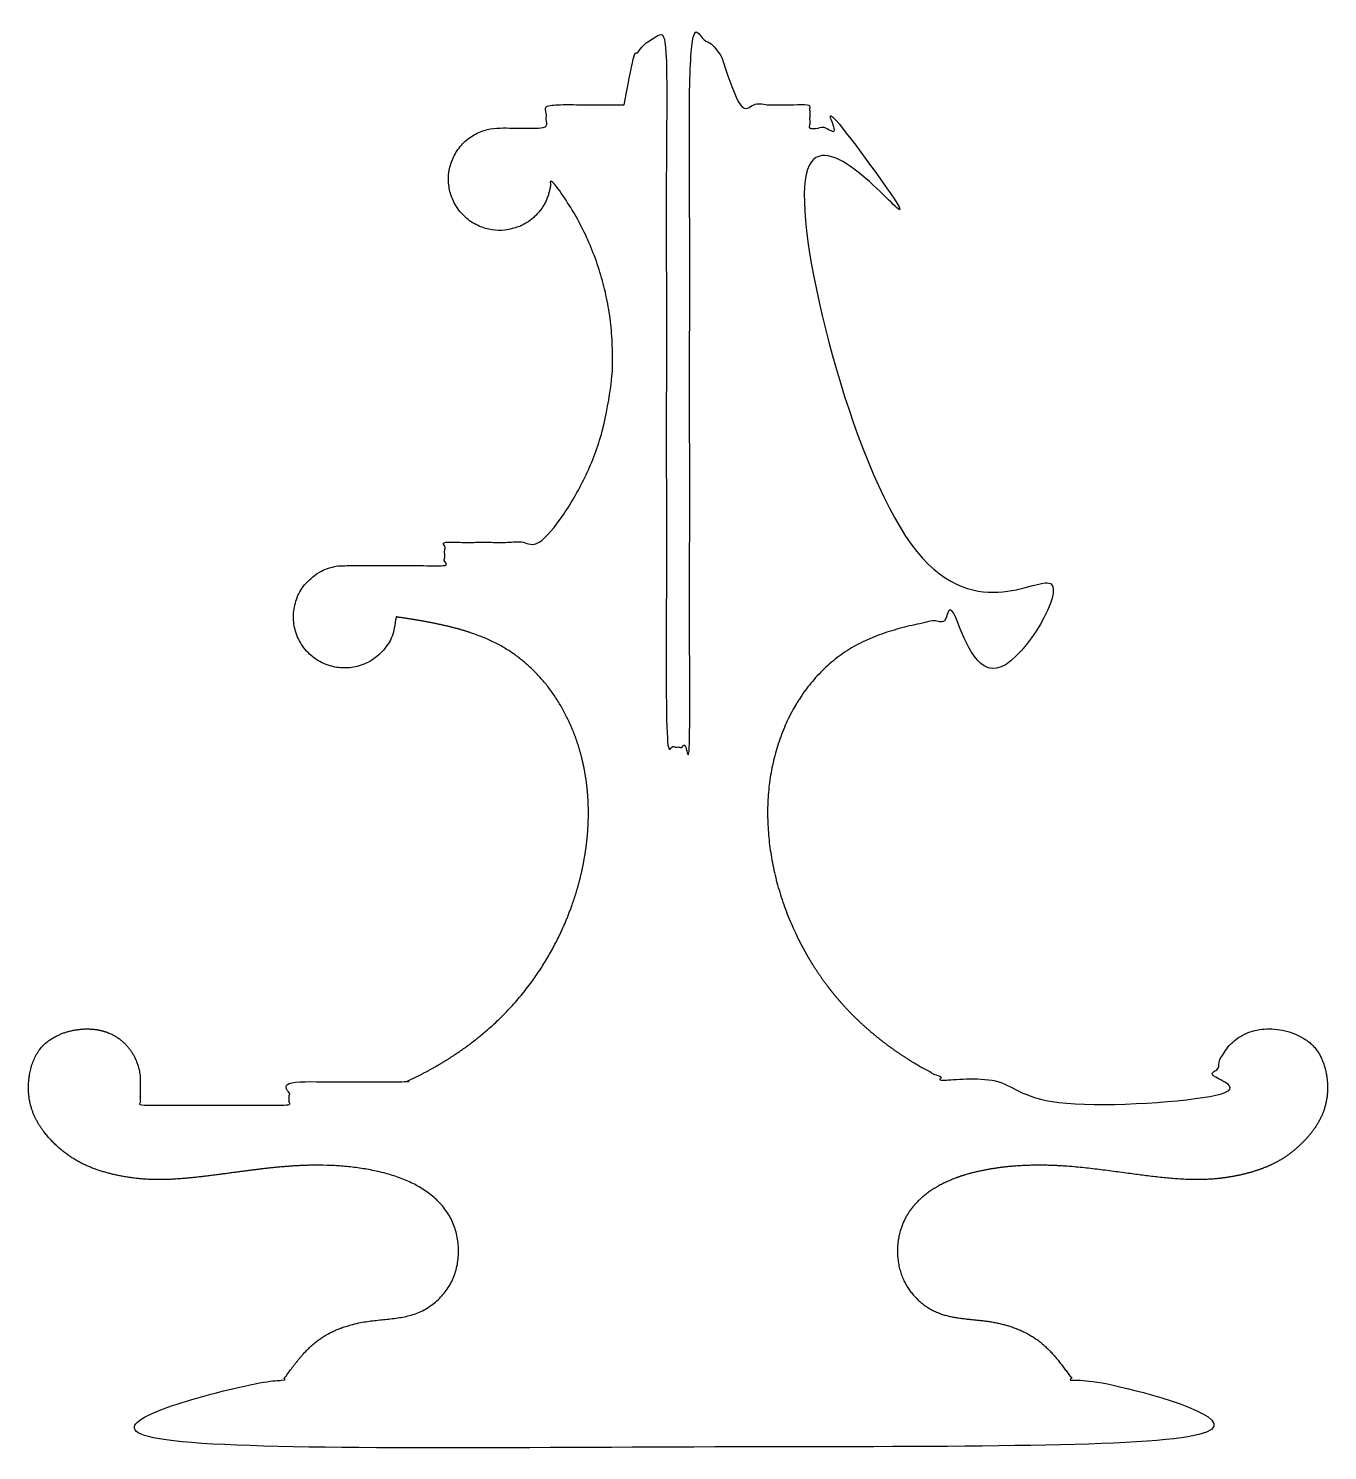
# Model space of a CAD drawing. Header units: millimetres. Extents: x 78 to 412, y 433 to 799.
import ezdxf

# ---------------------------------------------------------------- set-up
doc = ezdxf.new("R2010")
doc.units = ezdxf.units.MM
doc.header["$MEASUREMENT"] = 0

msp = doc.modelspace()

# ---------------------------------------------------------------- linework, layer by layer
msp.add_rational_spline([(231.0053333974913, 779.4354982440577), (224.3386667308245, 779.4354982440577), (217.6720000641578, 779.4354982440577), (211.0053333974912, 779.4354982440577), (211.0053333974913, 777.4354982440577), (211.0053333974913, 775.4354982440577), (211.0053333974913, 773.4354982440577), (207.0053333975005, 773.4354982440549), (203.0053333974988, 773.4354982440549), (199.0053333974972, 773.4354982440549), (191.2973192878471, 773.4354982440549), (185.846930241427, 767.9851091976402), (185.8469302414325, 760.2770950879903), (185.8469302414488, 752.5690809783484), (191.2973192878634, 747.1186919319339), (199.0053333975081, 747.1186919319339), (206.7133475071527, 747.1186919319259), (212.163736553567, 752.5690809783429), (212.1637365535673, 760.2770950879903), (235.1736797424561, 731.4506879910567), (234.2708315408015, 694.5778782690023), (209.8776518962804, 666.9121590753109), (201.5443185629473, 666.9121590753109), (193.2109852296139, 666.9121590753109), (184.8776518962805, 666.9121590753109), (184.8776518962804, 664.9121590753109), (184.8776518962804, 662.9121590753109), (184.8776518962813, 660.9121590753091), (176.2941062789884, 660.9121590753082), (167.7105606616956, 660.9121590753082), (159.1270150444027, 660.9121590753082), (151.4190038496249, 660.9121590753136), (145.9686148032103, 655.461770028899), (145.9686148032103, 647.7537559192517), (145.9686148032158, 640.0457418095959), (151.4190038496302, 634.5953527631816), (159.1270179592804, 634.5953527631816), (166.8350320689304, 634.5953527631787), (172.2854211153454, 640.0457418095934), (172.2854211153396, 647.7537559192435), (180.6803169898513, 646.5052910464192), (205.1264435184678, 642.4812539154844), (229.2459773251557, 604.8308970975585), (213.9196439477418, 553.068379619466), (186.4267000343463, 533.4622148046801), (174.8776518962804, 528.1852672639598), (164.8776518962804, 528.1852672639598), (154.8776518962804, 528.1852672639598), (144.8776518962804, 528.1852672639598), (144.8776518962804, 526.1852672639649), (144.8776518962804, 524.1852672639643), (144.8776518962804, 522.1852672639606), (129.7849264348738, 522.1852672639606), (122.3703773576875, 522.1852672639646), (106.5786897166763, 522.1852028847146), (106.5786897166763, 524.1852028847146), (106.5786897166763, 526.1852028847146), (106.5786897166762, 528.1852028847146), (106.688622419708, 533.8005571520096), (100.432293380589, 544.7226930229572), (80.79334734706231, 540.070667780561), (75.76323673043612, 523.1455147716624), (84.42986287995541, 510.6630381369686), (95.53470434684692, 504.837734509022), (109.2286515536401, 502.4631360115351), (123.1565547831134, 503.7709259616678), (136.4079918252105, 505.7113825922743), (149.6919634909318, 507.0476753387127), (163.7271128654257, 506.3929008372012), (178.1083115008765, 502.5981260714623), (188.5160767081582, 493.0843924561966), (189.1927379275307, 477.6878389340628), (178.9120175750391, 467.0957851722042), (164.5482981508741, 467.3194327221552), (151.4058131218833, 462.8297387976521), (145.9818294937996, 455.2155670094145), (143.2698376797577, 451.4084811152958), (129.925340694612, 452.7985820966121), (118.1810015270755, 446.311789511468), (112.251934821209, 434.2762526093823), (200.6690795379233, 434.2762526093823), (289.0862242546375, 434.2762526093823), (377.5033689713518, 434.2762526093823), (371.5743022654852, 446.311789511468), (359.8299630979489, 452.7985820966121), (346.4854661128031, 451.4084811152957), (343.7734742987613, 455.2155670094145), (338.3494906706776, 462.8297387976521), (325.2070056416868, 467.3194327221552), (310.8432862175217, 467.0957851722042), (300.5625658650302, 477.6878389340628), (301.2392270844026, 493.0843924561966), (311.6469922916843, 502.5981260714623), (326.0281909271351, 506.3929008372012), (340.0633403016291, 507.0476753387127), (353.3473119673504, 505.7113825922743), (366.5987490094475, 503.7709259616678), (380.5266522389207, 502.4631360115351), (394.220599445714, 504.837734509022), (405.3254409126054, 510.6630381369686), (413.9920670621247, 523.1455147716624), (408.9619564454985, 540.070667780561), (389.3230104119719, 544.7226930229572), (383.0666813728528, 533.8005571520096), (383.1766140758846, 528.1852028847146), (383.1766140758846, 526.1852028847146), (383.1766140758846, 524.1852028847146), (383.1766140758846, 522.1852028847146), (367.3849264348734, 522.1852672639646), (359.9703773576871, 522.1852672639606), (344.8776518962804, 522.1852672639606), (344.8776518962804, 524.1852672639643), (344.8776518962804, 526.1852672639649), (344.8776518962804, 528.1852672639659), (334.8776518962804, 528.1852672639598), (324.8776518962805, 528.1852672639598), (314.8776518962804, 528.1852672639598), (303.3286037582145, 533.4622148046801), (275.835659844819, 553.068379619466), (260.5093264674051, 604.8308970975585), (284.6288602740931, 642.4812539154844), (309.0749868027095, 646.5052910464192), (317.4698826772211, 647.7537559192435), (317.4698826772154, 640.0457418095934), (322.9202717236304, 634.5953527631787), (330.6282858332804, 634.5953527631816), (338.3362999429306, 634.5953527631816), (343.7866889893452, 640.0457418095959), (343.7866889893505, 647.7537559192517), (343.7866889893505, 655.461770028899), (338.3362999429359, 660.9121590753136), (330.6282887481582, 660.9121590753082), (322.0447431308653, 660.9121590753082), (313.4611975135724, 660.9121590753082), (304.8776518962804, 660.9121590753109), (304.8776518962804, 662.9121590753109), (304.8776518962804, 664.9121590753109), (304.8776518962804, 666.9121590753109), (296.5443185629469, 666.9121590753109), (288.2109852296136, 666.9121590753109), (279.8776518962804, 666.9121590753109), (255.4844722517592, 694.5778782690023), (254.5816240501048, 731.4506879910567), (277.5915672389936, 760.2770950879903), (277.5915672389939, 752.5690809783429), (283.0419562854082, 747.1186919319259), (290.7499703950527, 747.1186919319339), (298.4579845046975, 747.1186919319339), (303.9083735511121, 752.5690809783484), (303.9083735511283, 760.2770950879903), (303.9083735511339, 767.9851091976402), (298.4579845047138, 773.4354982440549), (290.7499703950636, 773.4354982440549), (286.749970395062, 773.4354982440549), (282.7499703950604, 773.4354982440549), (278.7499703950696, 773.4354982440577), (278.7499703950696, 775.4354982440577), (278.7499703950696, 777.4354982440577), (278.7499703950696, 779.4354982440577), (272.083303728403, 779.4354982440577), (265.4166370617364, 779.4354982440577), (258.7499703950698, 779.4354982440577), (257.9717142885642, 783.0149393069646), (257.3184284500478, 786.6219341293089), (256.7914500802693, 790.2521646770846), (255.1935175495531, 794.1071020877349), (252.0148142615298, 796.8681720504212), (247.8776518962805, 797.8569231833804), (247.8776518962804, 736.6633663253812), (247.8776518962804, 675.4698094673817), (247.8776518962804, 614.2762526093823), (245.8776518962804, 614.2762526093823), (243.8776518962804, 614.2762526093823), (241.8776518962804, 614.2762526093823), (241.8776518962804, 675.4697387442075), (241.8776518962804, 736.6632248790327), (241.8776518962804, 797.8567110138579), (237.7397241490485, 796.8670132415383), (234.560308064111, 794.1035360503585), (232.9638537122912, 790.2521646770822), (232.4368753425129, 786.6219341293076), (231.7835895039966, 783.0149393069644), (231.0053333974913, 779.4354982440577)], [1, 1, 1, 1, 1, 1, 1, 1, 1, 1, 0.8047378541243649, 0.8047378541243649, 0.9999999999999998, 0.8047378541243649, 0.8047378541243649, 0.9999999999999998, 0.8047378541243649, 0.8047378541243649, 1, 0.8440269556931919, 0.8440269556931919, 1, 1, 1, 1, 1, 1, 1, 1, 1, 0.9999999999999998, 0.8047378541243649, 0.8047378541243649, 0.9999999999999998, 0.8047378541243649, 0.8047378541243649, 0.9999999999999998, 0.8047378541243649, 0.8047378541243649, 1, 1, 1, 1, 1, 1, 1, 1, 1, 1, 1, 1, 1, 1, 1, 1, 1, 1, 1, 1, 1, 1, 1, 1, 1, 1, 1, 1, 1, 1, 1, 1, 1, 1, 1, 1, 1, 1, 0.8803646425190756, 0.8803646425190756, 1, 1, 1, 1, 0.8803646425190756, 0.8803646425190756, 1, 1, 1, 1, 1, 1, 1, 1, 1, 1, 1, 1, 1, 1, 1, 1, 1, 1, 1, 1, 1, 1, 1, 1, 1, 1, 1, 1, 1, 1, 1, 1, 1, 1, 1, 1, 1, 1, 0.8047378541243649, 0.8047378541243649, 0.9999999999999998, 0.8047378541243649, 0.8047378541243649, 0.9999999999999998, 0.8047378541243649, 0.8047378541243649, 0.9999999999999998, 1, 1, 1, 1, 1, 1, 1, 1, 1, 0.8440269556931919, 0.8440269556931919, 1, 0.8047378541243649, 0.8047378541243649, 0.9999999999999998, 0.8047378541243649, 0.8047378541243649, 0.9999999999999998, 0.8047378541243649, 0.8047378541243649, 1, 1, 1, 1, 1, 1, 1, 1, 1, 1, 0.9981740292665389, 0.9967562343785603, 0.9957466153360648, 0.9098442974944374, 0.8922348219122785, 0.9450553906179536, 1, 1, 1, 1, 1, 1, 1, 1, 1, 0.8924124810985368, 0.9107135842854134, 1, 0.9967562343785616, 0.9981740292665396, 1], degree=3, knots=[0, 0, 0, 0, 1, 1, 1, 2, 2, 2, 3, 3, 3, 4.570796326794749, 4.570796326794749, 4.570796326794749, 6.141592653589469, 6.141592653589469, 6.141592653589469, 7.712388980384531, 7.712388980384531, 7.712388980384531, 9.10866485752939, 9.10866485752939, 9.10866485752939, 10.10866485752939, 10.10866485752939, 10.10866485752939, 11.10866485752939, 11.10866485752939, 11.10866485752939, 11.82396032563707, 11.82396032563707, 11.82396032563707, 13.39475665243213, 13.39475665243213, 13.39475665243213, 14.96555297922697, 14.96555297922697, 14.96555297922697, 16.5363493060218, 16.5363493060218, 16.5363493060218, 41.37231480575133, 80.15832149197735, 140.1501021676498, 178.8584135598744, 178.8584135598744, 178.8584135598744, 179.8584135598744, 179.8584135598744, 179.8584135598744, 180.8584135598744, 180.8584135598744, 180.8584135598744, 181.8584135598744, 181.8584135598744, 181.8584135598744, 182.8584135598744, 182.8584135598744, 182.8584135598744, 196.4551213450589, 205.5422605807895, 210.0518291302436, 223.6485369154283, 237.2452447006129, 250.8419524857975, 264.4386602709821, 278.0353680561667, 291.6320758413514, 305.228783626536, 318.8254914117206, 332.4221991969052, 346.0189069820898, 359.6156147672744, 373.2123225524591, 386.8090303376438, 400.4057381228283, 400.4057381228283, 400.4057381228283, 401.6225961823624, 401.6225961823624, 401.6225961823624, 402.6225961823625, 402.6225961823625, 402.6225961823625, 403.8394542418966, 403.8394542418966, 403.8394542418966, 417.4361620270813, 431.0328698122657, 444.6295775974504, 458.2262853826351, 471.8229931678197, 485.4197009530044, 499.0164087381891, 512.6131165233736, 526.2098243085582, 539.8065320937428, 553.4032398789275, 566.9999476641121, 580.5966554492965, 594.1933632344812, 598.7029317839356, 607.7900710196659, 621.3867788048506, 621.3867788048506, 621.3867788048506, 622.3867788048505, 622.3867788048505, 622.3867788048505, 623.3867788048505, 623.3867788048505, 623.3867788048505, 624.3867788048505, 624.3867788048505, 624.3867788048505, 625.3867788048506, 625.3867788048506, 625.3867788048506, 664.095090197075, 724.0868708727475, 762.8728775589736, 787.7088430587032, 787.7088430587032, 787.7088430587032, 789.279639385498, 789.279639385498, 789.279639385498, 790.8504357122929, 790.8504357122929, 790.8504357122929, 792.421232039088, 792.421232039088, 792.421232039088, 793.1365275071956, 793.1365275071956, 793.1365275071956, 794.1365275071956, 794.1365275071956, 794.1365275071956, 795.1365275071956, 795.1365275071956, 795.1365275071956, 796.5328033843404, 796.5328033843404, 796.5328033843404, 798.1035997111355, 798.1035997111355, 798.1035997111355, 799.6743960379303, 799.6743960379303, 799.6743960379303, 801.2451923647251, 801.2451923647251, 801.2451923647251, 802.2451923647251, 802.2451923647251, 802.2451923647251, 803.2451923647251, 803.2451923647251, 803.2451923647251, 804.245192364725, 804.245192364725, 804.245192364725, 804.3152505224547, 804.3152505224547, 804.3152505224547, 805.2516396015967, 805.2516396015967, 805.2516396015967, 806.2516396015967, 806.2516396015967, 806.2516396015967, 807.2516396015966, 807.2516396015966, 807.2516396015966, 808.2516396015966, 808.2516396015966, 808.2516396015966, 809.1880562880383, 809.1880562880383, 809.1880562880383, 809.2581144457678, 809.2581144457678, 809.2581144457678, 809.2581144457678])

doc.saveas('drawing.dxf')
